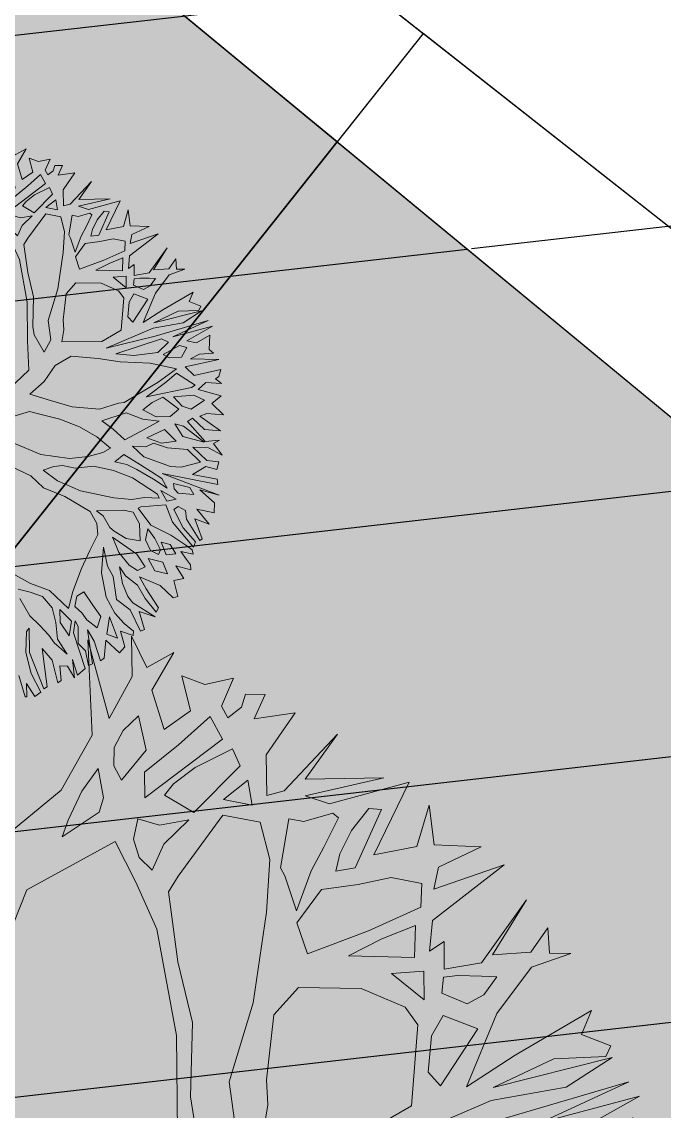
# Model space of a CAD drawing. Header units: metres. Extents: x -664657 to -643449, y -1076720 to -1062383.
# Drawn here: x -655950.58 to -655946.71, y -1069513.54 to -1069506.98 of the extents above; entities that cross this region are included whole.
import ezdxf

# ---------------------------------------------------------------- set-up
doc = ezdxf.new("R2010")
doc.units = ezdxf.units.M
doc.header["$LTSCALE"] = 0.1
doc.layers.get('0').update_dxf_attribs({"color": 8, "lineweight": 9})
doc.layers.add('AA_THER_STAFAZ', color=252, linetype='Continuous', lineweight=0)
doc.layers.add('FLOATING-WINDOWS', color=2, linetype='Continuous', plot=False)
for name, color, linetype in [('silnice-šrafa', 253, 'Continuous'), ('Vlastníci', 20, 'Continuous'), ('zeleň-šrafa', 63, 'Continuous')]:
    doc.layers.add(name, color=color, linetype=linetype)
pattern_1 = [(6.5127, (-656030.26, -1069498.5804), (-0.180059, 1.5772555), [])]

# ---------------------------------------------------------------- blocks, each defined once
blk = doc.blocks.new('A$C0C461CEA')
for p, q in [((1.0385, 0.4544), (1.1026, 0.5894)), ((1.1026, 0.5894), (1.0744, 0.4649)), ((1.137, 0.5058), (1.1659, 0.5624)), ((1.1659, 0.5624), (1.164, 0.5078)), ((1.0744, 0.4649), (1.137, 0.5058)), ((1.2126, 0.5083), (1.1542, 0.4723)), ((1.164, 0.5078), (1.2126, 0.5083)), ((1.1542, 0.4723), (1.1422, 0.4092)), ((1.1925, 0.4157), (1.2064, 0.4704)), ((1.2064, 0.4704), (1.2319, 0.4413)), ((0.955, 0.4008), (1.0385, 0.4544)), ((1.1166, 0.4468), (1.0849, 0.438)), ((1.1021, 0.3938), (1.1166, 0.4468)), ((1.0849, 0.438), (1.0599, 0.421)), ((1.2319, 0.4413), (1.2764, 0.4291)), ((1.2764, 0.4291), (1.2389, 0.3993)), ((1.0599, 0.421), (1.0457, 0.3957)), ((1.1422, 0.4092), (1.1925, 0.4157)), ((0.7999, 0.3699), (0.955, 0.4008)), ((1.0222, 0.4038), (0.9828, 0.3842)), ((1.0083, 0.3593), (1.0222, 0.4038)), ((1.0457, 0.3957), (1.046, 0.3705)), ((1.046, 0.3705), (1.1021, 0.3938)), ((1.2156, 0.3931), (1.1509, 0.3775)), ((1.2159, 0.3529), (1.2156, 0.3931)), ((1.2389, 0.3993), (1.2391, 0.3783)), ((1.2661, 0.3828), (1.2809, 0.398)), ((1.2809, 0.398), (1.3081, 0.3832)), ((0.9828, 0.3842), (0.9429, 0.3545)), ((1.1509, 0.3775), (1.0838, 0.3642)), ((1.2391, 0.3783), (1.2661, 0.3828)), ((1.3081, 0.3832), (1.2747, 0.3577)), ((0.9916, 0.3423), (1.0083, 0.3593)), ((1.0838, 0.3642), (1.065, 0.3286)), ((0.9429, 0.3545), (0.9221, 0.3356)), ((0.9221, 0.3356), (0.9916, 0.3423)), ((1.065, 0.3286), (1.2159, 0.3529)), ((1.2747, 0.3577), (1.3361, 0.3355)), ((1.1154, 0.3267), (1.0945, 0.3181)), ((1.1573, 0.3337), (1.1154, 0.3267)), ((1.2227, 0.332), (1.1573, 0.3337)), ((1.2206, 0.3026), (1.2227, 0.332)), ((1.3361, 0.3355), (1.2651, 0.2988)), ((1.0945, 0.3181), (1.1225, 0.2722)), ((1.04, 0.305), (1.0192, 0.2796)), ((1.0654, 0.28), (1.04, 0.305)), ((1.1225, 0.2722), (1.2206, 0.3026)), ((1.2651, 0.2988), (1.2362, 0.2421)), ((0.8343, 0.2886), (0.726, 0.1969)), ((0.9921, 0.2901), (0.8343, 0.2886)), ((0.9904, 0.2187), (0.9921, 0.2901)), ((1.0192, 0.2796), (1.0135, 0.2501)), ((1.11, 0.2661), (1.0654, 0.28)), ((1.2209, 0.2774), (1.173, 0.2685)), ((1.2086, 0.2394), (1.2209, 0.2774)), ((1.2633, 0.2358), (1.3787, 0.2747)), ((1.3787, 0.2747), (1.3011, 0.2361)), ((1.0573, 0.2506), (1.11, 0.2661)), ((1.173, 0.2685), (1.2086, 0.2394)), ((1.0135, 0.2501), (1.0222, 0.2232)), ((1.0222, 0.2232), (1.0573, 0.2506)), ((1.1606, 0.2474), (1.0537, 0.1959)), ((1.2071, 0.21), (1.1606, 0.2474)), ((1.2362, 0.2421), (1.2633, 0.2358)), ((1.3011, 0.2361), (1.4109, 0.1802)), ((0.9852, 0.1382), (0.9904, 0.2187)), ((1.1927, 0.1511), (1.2071, 0.21)), ((1.4109, 0.1802), (1.2887, 0.2132)), ((1.2887, 0.2132), (1.3166, 0.1841)), ((1.0537, 0.1959), (1.0286, 0.1813)), ((1.2493, 0.1936), (1.2013, 0.1319)), ((1.268, 0.1788), (1.2493, 0.1936)), ((1.0286, 0.1813), (0.99, 0.0777)), ((1.3143, 0.169), (1.268, 0.1788)), ((1.3166, 0.1841), (1.4429, 0.1553)), ((1.2769, 0.1285), (1.3187, 0.1583)), ((1.3187, 0.1583), (1.3143, 0.169)), ((1.4429, 0.1553), (1.3404, 0.0811)), ((0.934, -0.0237), (0.9852, 0.1382)), ((1.1496, 0.081), (1.1927, 0.1511)), ((1.305, 0.0765), (1.3843, 0.1379)), ((1.3674, 0.1486), (1.3273, 0.1314)), ((1.3843, 0.1379), (1.3674, 0.1486)), ((1.2013, 0.1319), (1.2014, 0.1175)), ((1.2418, 0.1053), (1.2769, 0.1285)), ((1.3273, 0.1314), (1.2939, 0.1076)), ((1.2014, 0.1175), (1.1918, 0.0604)), ((1.1918, 0.0604), (1.2418, 0.1053)), ((1.2939, 0.1076), (1.2755, 0.0865)), ((1.406, 0.0607), (1.4535, 0.1092)), ((1.4535, 0.1092), (1.4313, 0.0502)), ((1.2755, 0.0865), (1.305, 0.0765)), ((0.99, 0.0777), (0.9657, -0.0174)), ((1.0643, -0.035), (1.1496, 0.081)), ((1.2421, 0.0717), (1.1836, 0.0436)), ((1.2969, 0.0513), (1.2421, 0.0717)), ((1.3404, 0.0811), (1.406, 0.0607)), ((1.3474, 0.0368), (1.2969, 0.0513)), ((1.1836, 0.0436), (1.1756, -0.0069)), ((1.3855, 0.0059), (1.3474, 0.0368)), ((1.4313, 0.0502), (1.4947, 0.013)), ((1.3667, -0.0261), (1.3855, 0.0059)), ((1.4208, 0.0165), (1.3983, -0.0108)), ((1.4947, 0.013), (1.4208, 0.0165)), ((1.1756, -0.0069), (1.2766, -0.0203)), ((1.3983, -0.0108), (1.5137, -0.0288)), ((0.8639, -0.1588), (0.934, -0.0237)), ((0.9657, -0.0174), (0.9079, -0.1187)), ((1.2766, -0.0203), (1.3667, -0.0261)), ((1.5137, -0.0288), (1.3735, -0.053)), ((0.9728, -0.1265), (1.0643, -0.035)), ((1.1382, -0.0469), (1.0838, -0.0666)), ((1.2245, -0.0947), (1.1382, -0.0469)), ((1.2306, -0.04), (1.3211, -0.0913)), ((1.2894, -0.0412), (1.2306, -0.04)), ((1.3459, -0.0473), (1.2894, -0.0412)), ((1.3211, -0.0913), (1.3459, -0.0473)), ((1.0838, -0.0666), (1.0258, -0.1512)), ((1.3735, -0.053), (1.3463, -0.0935)), ((1.2713, -0.153), (1.2245, -0.0947)), ((1.3237, -0.1165), (1.2773, -0.0959)), ((1.2773, -0.0959), (1.3031, -0.1569)), ((1.3463, -0.0935), (1.3739, -0.0908)), ((1.3739, -0.0908), (1.3533, -0.1288)), ((1.4098, -0.1475), (1.5185, -0.0936)), ((1.5185, -0.0936), (1.4308, -0.1449)), ((0.9079, -0.1187), (0.8974, -0.1501)), ((1.3031, -0.1569), (1.3237, -0.1165)), ((0.9465, -0.1982), (0.9728, -0.1265)), ((1.3533, -0.1288), (1.4098, -0.1475)), ((0.8974, -0.1501), (0.9006, -0.228)), ((1.0258, -0.1512), (1.0094, -0.1868)), ((1.2758, -0.1866), (1.2713, -0.153)), ((1.3468, -0.1397), (1.3326, -0.1608)), ((1.3678, -0.1479), (1.3468, -0.1397)), ((1.3998, -0.1662), (1.3678, -0.1479)), ((1.4308, -0.1449), (1.4857, -0.1695)), ((1.4857, -0.1695), (1.5275, -0.1481)), ((1.5275, -0.1481), (1.511, -0.1843)), ((0.8145, -0.2625), (0.8639, -0.1588)), ((1.3326, -0.1608), (1.3599, -0.1942)), ((1.4209, -0.1786), (1.3998, -0.1662)), ((1.0094, -0.1868), (0.9803, -0.2249)), ((1.2078, -0.294), (1.2758, -0.1866)), ((1.3893, -0.1939), (1.4209, -0.1786)), ((1.511, -0.1843), (1.5406, -0.2008)), ((0.9006, -0.228), (0.9465, -0.1982)), ((1.3179, -0.1922), (1.2869, -0.2117)), ((1.3561, -0.2362), (1.3179, -0.1922)), ((1.3599, -0.1942), (1.3893, -0.1939)), ((1.4757, -0.1906), (1.3938, -0.2292)), ((1.5406, -0.2008), (1.4757, -0.1906)), ((1.2869, -0.2117), (1.2555, -0.26)), ((0.9803, -0.2249), (1.1197, -0.2973)), ((1.2624, -0.2875), (1.3561, -0.2362)), ((1.3938, -0.2292), (1.298, -0.3082)), ((0.7097, -0.2905), (0.8145, -0.2625)), ((1.2555, -0.26), (1.2624, -0.2875)), ((0.8463, -0.3294), (0.9138, -0.2951)), ((0.9138, -0.2951), (0.987, -0.292)), ((0.987, -0.292), (1.0758, -0.3499)), ((1.1197, -0.2973), (1.2078, -0.294)), ((1.298, -0.3082), (1.3885, -0.3007)), ((1.3885, -0.3007), (1.5271, -0.2951)), ((1.5271, -0.2951), (1.4955, -0.3206)), ((1.4955, -0.3206), (1.5277, -0.3581)), ((0.7733, -0.3469), (0.8463, -0.3294)), ((1.3218, -0.3457), (1.1218, -0.3285)), ((1.1218, -0.3285), (1.3137, -0.377)), ((1.4393, -0.3338), (1.3342, -0.3288)), ((1.3342, -0.3288), (1.5213, -0.375)), ((1.5128, -0.3691), (1.4393, -0.3338)), ((0.8327, -0.4069), (0.7733, -0.3469)), ((1.0758, -0.3499), (1.1459, -0.4021)), ((1.4355, -0.3824), (1.3218, -0.3457)), ((1.5277, -0.3581), (1.5128, -0.3691)), ((1.1455, -0.3661), (1.3307, -0.3979)), ((1.2047, -0.4057), (1.1455, -0.3661)), ((1.5213, -0.375), (1.4355, -0.3824)), ((0.7403, -0.406), (0.6603, -0.39)), ((1.3137, -0.377), (1.5259, -0.4212)), ((0.7675, -0.431), (0.7403, -0.406)), ((0.8963, -0.4693), (0.8327, -0.4069)), ((1.1459, -0.4021), (1.2473, -0.4617)), ((1.2933, -0.4384), (1.2047, -0.4057)), ((1.3307, -0.3979), (1.3495, -0.4229)), ((1.3495, -0.4229), (1.2933, -0.4384)), ((1.5259, -0.4212), (1.3746, -0.4124)), ((1.3746, -0.4124), (1.5304, -0.4487)), ((0.8311, -0.4891), (0.7675, -0.431)), ((1.3078, -0.4551), (1.3816, -0.4544)), ((1.323, -0.4777), (1.3078, -0.4551)), ((1.3816, -0.4544), (1.4028, -0.4752)), ((1.5304, -0.4487), (1.4152, -0.4516)), ((1.4152, -0.4516), (1.4449, -0.4766)), ((0.9875, -0.5272), (0.8963, -0.4693)), ((1.2473, -0.4617), (1.3278, -0.5305)), ((1.3671, -0.4983), (1.323, -0.4777)), ((1.4028, -0.4752), (1.3671, -0.4983)), ((1.4449, -0.4766), (1.5054, -0.4742)), ((1.5054, -0.4742), (1.4765, -0.5225)), ((0.6277, -0.4869), (0.6999, -0.5762)), ((0.8845, -0.5516), (0.8311, -0.4891)), ((1.0632, -0.5415), (0.9875, -0.5272)), ((1.4345, -0.5211), (1.3949, -0.5215)), ((1.3949, -0.5215), (1.492, -0.5751)), ((1.4851, -0.5434), (1.4345, -0.5211)), ((1.4765, -0.5225), (1.4851, -0.5434)), ((1.0843, -0.5497), (1.0632, -0.5415)), ((1.2397, -0.5416), (1.0843, -0.5497)), ((1.3278, -0.5305), (1.2397, -0.5416)), ((1.3195, -0.545), (1.271, -0.5563)), ((1.3622, -0.6202), (1.3195, -0.545)), ((1.492, -0.5751), (1.3614, -0.5386)), ((1.3614, -0.5386), (1.3763, -0.5846)), ((0.6267, -0.6316), (0.5738, -0.5607)), ((0.9272, -0.6184), (0.8845, -0.5516)), ((1.271, -0.5563), (1.1727, -0.5716)), ((0.6999, -0.5762), (0.793, -0.6425)), ((0.9729, -0.5718), (1.0721, -0.5894)), ((0.9968, -0.6219), (0.9729, -0.5718)), ((1.1727, -0.5716), (1.3455, -0.6227)), ((1.0721, -0.5894), (1.1188, -0.6418)), ((1.3763, -0.5846), (1.4798, -0.613)), ((1.1353, -0.6098), (1.1814, -0.6009)), ((1.1694, -0.6581), (1.1353, -0.6098)), ((1.1814, -0.6009), (1.2277, -0.6029)), ((1.2277, -0.6029), (1.262, -0.674)), ((1.4798, -0.613), (1.4608, -0.6342)), ((0.6483, -0.6967), (0.6267, -0.6316)), ((0.953, -0.683), (0.9272, -0.6184)), ((1.0184, -0.6805), (0.9968, -0.6219)), ((1.3392, -0.6522), (1.2656, -0.6211)), ((1.2656, -0.6211), (1.2787, -0.6696)), ((1.3455, -0.6227), (1.3622, -0.6202)), ((1.4043, -0.6306), (1.3642, -0.6412)), ((1.4569, -0.6637), (1.4043, -0.6306)), ((0.6795, -0.6352), (0.7095, -0.698)), ((0.7234, -0.6414), (0.6795, -0.6352)), ((0.7553, -0.6537), (0.7234, -0.6414)), ((0.793, -0.6425), (0.8605, -0.6695)), ((1.1188, -0.6418), (1.1714, -0.679)), ((1.3642, -0.6412), (1.4321, -0.7059)), ((1.4608, -0.6342), (1.444, -0.6362)), ((1.444, -0.6362), (1.4569, -0.6637)), ((0.7934, -0.6869), (0.7553, -0.6537)), ((1.2176, -0.6828), (1.1694, -0.6581)), ((1.3671, -0.6897), (1.3392, -0.6522)), ((0.8605, -0.6695), (0.9194, -0.6833)), ((0.9194, -0.6833), (0.953, -0.683)), ((1.0874, -0.6799), (1.0184, -0.6805)), ((1.1714, -0.679), (1.0874, -0.6799)), ((1.262, -0.674), (1.2176, -0.6828)), ((1.2787, -0.6696), (1.3042, -0.6964)), ((0.706, -0.7652), (0.6483, -0.6967)), ((0.7095, -0.698), (0.7709, -0.7754)), ((0.8609, -0.7133), (0.7934, -0.6869)), ((1.3042, -0.6964), (1.3671, -0.6897)), ((0.9226, -0.7655), (0.8609, -0.7133)), ((1.0331, -0.7158), (1.0529, -0.7744)), ((1.0778, -0.743), (1.0331, -0.7158)), ((1.0985, -0.7134), (1.1742, -0.7168)), ((1.1386, -0.7592), (1.0985, -0.7134)), ((1.1742, -0.7168), (1.1934, -0.7796)), ((1.2204, -0.7164), (1.2251, -0.7751)), ((1.2458, -0.7413), (1.2204, -0.7164)), ((1.4321, -0.7059), (1.386, -0.7148)), ((1.386, -0.7148), (1.4058, -0.7752)), ((0.9433, -0.7377), (0.9871, -0.7289)), ((0.9871, -0.7289), (1.0255, -0.7957)), ((1.2919, -0.7301), (1.2685, -0.7327)), ((1.2685, -0.7327), (1.2929, -0.8333)), ((1.3135, -0.7911), (1.2919, -0.7301)), ((0.979, -0.7691), (0.9433, -0.7377)), ((1.1114, -0.7444), (1.0778, -0.743)), ((1.1514, -0.7861), (1.1114, -0.7444)), ((1.2691, -0.7915), (1.2458, -0.7413)), ((1.3508, -0.7403), (1.3214, -0.7364)), ((1.3214, -0.7364), (1.366, -0.826)), ((1.4058, -0.7752), (1.3508, -0.7403)), ((0.7657, -0.8636), (0.706, -0.7652)), ((0.9754, -0.8256), (0.9226, -0.7655)), ((1.1934, -0.7796), (1.1386, -0.7592)), ((0.7709, -0.7754), (0.8731, -0.8602)), ((1.0046, -0.8043), (0.979, -0.7691)), ((1.0529, -0.7744), (1.1269, -0.8559)), ((1.2251, -0.7751), (1.2887, -0.8351)), ((1.0255, -0.7957), (1.0511, -0.8398)), ((1.2173, -0.8298), (1.1514, -0.7861)), ((1.2887, -0.8351), (1.2691, -0.7915)), ((1.366, -0.826), (1.3135, -0.7911)), ((1.0454, -0.8693), (1.0046, -0.8043)), ((1.031, -0.9282), (0.9754, -0.8256)), ((1.2389, -0.8968), (1.2173, -0.8298)), ((1.2932, -0.8627), (1.2401, -0.8314)), ((1.2401, -0.8314), (1.2642, -0.9026)), ((1.2929, -0.8333), (1.3453, -0.8556)), ((1.0511, -0.8398), (1.075, -0.8816)), ((0.7663, -0.9182), (0.7657, -0.8636)), ((0.8731, -0.8602), (0.9323, -0.8998)), ((1.0754, -0.9254), (1.0454, -0.8693)), ((1.2586, -1.0058), (1.085, -0.8647)), ((1.085, -0.8647), (1.2422, -1.0456)), ((1.1269, -0.8559), (1.1631, -0.8784)), ((1.3273, -0.9128), (1.2932, -0.8627)), ((1.3453, -0.8556), (1.3183, -0.8558)), ((1.3183, -0.8558), (1.3273, -0.9128)), ((0.7886, -0.8736), (0.8839, -0.9213)), ((0.8039, -0.9029), (0.7886, -0.8736)), ((1.075, -0.8816), (1.0754, -0.9254)), ((1.1631, -0.8784), (1.2389, -0.8968)), ((0.8044, -0.9557), (0.8039, -0.9029)), ((0.9323, -0.8998), (0.9805, -0.9161)), ((1.2642, -0.9026), (1.3023, -0.9298)), ((0.7499, -0.958), (0.7663, -0.9182)), ((0.8839, -0.9213), (0.9136, -0.9462)), ((0.9805, -0.9161), (1.0294, -0.9451)), ((1.0501, -0.9215), (1.0861, -0.9799)), ((1.0506, -0.9701), (1.0501, -0.9215)), ((1.0983, -0.9402), (1.1065, -0.9209)), ((1.1065, -0.9209), (1.1556, -0.9648)), ((1.2494, -0.9219), (1.1888, -0.9243)), ((1.2815, -0.9528), (1.2494, -0.9219)), ((0.3757, -0.9238), (0.4269, -1.0031)), ((1.0294, -0.9451), (1.031, -0.9282)), ((1.1888, -0.9243), (1.265, -0.9866)), ((1.3023, -0.9298), (1.2815, -0.9528)), ((0.813, -0.9766), (0.8044, -0.9557)), ((0.9136, -0.9462), (0.9141, -0.9984)), ((0.9495, -0.9416), (0.9387, -0.9417)), ((0.9387, -0.9417), (0.9503, -1.0232)), ((1.0399, -0.9804), (0.9495, -0.9416)), ((1.1052, -0.9629), (1.0983, -0.9402)), ((0.6932, -0.9987), (0.7499, -0.958)), ((1.0861, -0.9799), (1.0506, -0.9701)), ((1.1559, -0.996), (1.1052, -0.9629)), ((1.1556, -0.9648), (1.1559, -0.996)), ((0.8405, -1.0243), (0.813, -0.9766)), ((1.0322, -1.0525), (1.0399, -0.9804)), ((1.265, -0.9866), (1.2586, -1.0058)), ((0.4103, -1.0327), (0.374, -0.9995)), ((0.4269, -1.0031), (0.4796, -1.062)), ((0.6307, -1.0456), (0.6932, -0.9987)), ((0.7926, -1.0314), (0.7964, -0.9935)), ((0.7964, -0.9935), (0.8496, -1.098)), ((0.9141, -0.9984), (0.8853, -1.0581)), ((1.2422, -1.0456), (1.1852, -0.9916)), ((1.1852, -0.9916), (1.2129, -1.0633)), ((0.7462, -1.0126), (0.6924, -1.0978)), ((0.7259, -1.0848), (0.7462, -1.0126)), ((0.8853, -1.0581), (0.8405, -1.0243)), ((0.9503, -1.0232), (1.0014, -1.0948)), ((1.0594, -1.012), (1.0578, -1.0918)), ((1.0804, -1.0094), (1.0594, -1.012)), ((1.0975, -1.0368), (1.0804, -1.0094)), ((0.3618, -1.0356), (0.3649, -1.1136)), ((0.4443, -1.0708), (0.4103, -1.0327)), ((0.7904, -1.059), (0.7926, -1.0314)), ((0.9063, -1.0639), (0.9336, -1.03)), ((0.9336, -1.03), (0.94, -1.0762)), ((1.0852, -1.0687), (1.0975, -1.0368)), ((0.5581, -1.1093), (0.6307, -1.0456)), ((1.0586, -1.1782), (1.0322, -1.0525)), ((1.1923, -1.0971), (1.1396, -1.0532)), ((1.1396, -1.0532), (1.1548, -1.1269)), ((0.4575, -1.1271), (0.4443, -1.0708)), ((0.4796, -1.062), (0.5124, -1.1601)), ((0.8019, -1.1219), (0.7904, -1.059)), ((0.9026, -1.1101), (0.9063, -1.0639)), ((1.0921, -1.1671), (1.0852, -1.0687)), ((1.2129, -1.0633), (1.1923, -1.0971)), ((0.7263, -1.131), (0.7259, -1.0848)), ((0.94, -1.0762), (0.9387, -1.1266)), ((1.0578, -1.0918), (1.0753, -1.163)), ((1.1147, -1.0829), (1.1029, -1.1652)), ((1.1548, -1.1269), (1.1147, -1.0829)), ((0.5124, -1.1601), (0.5581, -1.1093)), ((0.6924, -1.0978), (0.6639, -1.1905)), ((0.7657, -1.1097), (0.7454, -1.1729)), ((0.7703, -1.1516), (0.7657, -1.1097)), ((0.8496, -1.098), (0.8544, -1.1568)), ((0.9492, -1.1541), (0.9553, -1.1012)), ((0.9553, -1.1012), (0.9825, -1.1261)), ((1.0014, -1.0948), (1.0356, -1.1574)), ((0.3649, -1.1136), (0.3822, -1.1656)), ((0.443, -1.1842), (0.4575, -1.1271)), ((0.8208, -1.1553), (0.8019, -1.1219)), ((0.9238, -1.1393), (0.9026, -1.1101)), ((0.9387, -1.1266), (0.9238, -1.1393)), ((0.9825, -1.1261), (0.9853, -1.1681)), ((0.5643, -1.1326), (0.5376, -1.1641)), ((0.5961, -1.1299), (0.5643, -1.1326)), ((0.6027, -1.1929), (0.5961, -1.1299)), ((0.6954, -1.2172), (0.7263, -1.131)), ((0.88, -1.1337), (0.8805, -1.1883)), ((0.9242, -1.1729), (0.88, -1.1337)), ((0.2966, -1.2402), (0.3401, -1.1558)), ((0.3401, -1.1558), (0.3252, -1.162)), ((0.4805, -1.1478), (0.4581, -1.1925)), ((0.5003, -1.2089), (0.4805, -1.1478)), ((0.7943, -1.206), (0.7703, -1.1516)), ((0.8544, -1.1568), (0.8208, -1.1553)), ((0.9853, -1.1681), (0.9492, -1.1541)), ((1.0356, -1.1574), (1.0485, -1.1843)), ((0.3252, -1.162), (0.2839, -1.2338)), ((0.3822, -1.1656), (0.3953, -1.2159)), ((0.5376, -1.1641), (0.5506, -1.2)), ((0.7454, -1.1729), (0.7399, -1.2275)), ((0.9186, -1.2216), (0.9242, -1.1729)), ((1.0445, -1.2012), (1.0064, -1.1703)), ((1.0064, -1.1703), (1.0109, -1.2081)), ((1.0753, -1.163), (1.0586, -1.1782)), ((1.1029, -1.1652), (1.0921, -1.1671)), ((0.4184, -1.2451), (0.443, -1.1842)), ((0.4581, -1.1925), (0.4647, -1.2554)), ((0.6099, -1.2474), (0.6027, -1.1929)), ((0.6639, -1.1905), (0.6646, -1.2619)), ((0.8727, -1.249), (0.8168, -1.1806)), ((0.8168, -1.1806), (0.8174, -1.2352)), ((0.8805, -1.1883), (0.9186, -1.2216)), ((1.0485, -1.1843), (1.0445, -1.2012)), ((0.4647, -1.2554), (0.5003, -1.2089)), ((0.5506, -1.2), (0.5551, -1.2335)), ((0.7967, -1.2666), (0.7943, -1.206)), ((1.0072, -1.2519), (0.9623, -1.2104)), ((0.9623, -1.2104), (0.9671, -1.2691)), ((1.0109, -1.2081), (1.0154, -1.2332)), ((0.3953, -1.2159), (0.3999, -1.2536)), ((0.5129, -1.2147), (0.4857, -1.2528)), ((0.5132, -1.2399), (0.5129, -1.2147)), ((0.7236, -1.2781), (0.6954, -1.2172)), ((0.7399, -1.2275), (0.7462, -1.2587)), ((0.2839, -1.2338), (0.2637, -1.3162)), ((0.2794, -1.3916), (0.2966, -1.2402)), ((0.4233, -1.3146), (0.4184, -1.2451)), ((0.4819, -1.299), (0.5132, -1.2399)), ((0.5551, -1.2335), (0.5766, -1.2795)), ((0.8174, -1.2352), (0.8248, -1.3233)), ((1.0154, -1.2332), (1.0072, -1.2519)), ((0.3471, -1.25), (0.2938, -1.3915)), ((0.3602, -1.3086), (0.3471, -1.25)), ((0.3999, -1.2536), (0.4085, -1.2746)), ((0.4857, -1.2528), (0.4601, -1.3983)), ((0.5766, -1.2795), (0.6099, -1.2474)), ((0.6646, -1.2619), (0.6777, -1.3139)), ((0.7462, -1.2587), (0.7975, -1.3488)), ((0.8944, -1.316), (0.8727, -1.249)), ((0.9292, -1.2569), (0.913, -1.32)), ((0.9671, -1.2691), (0.9292, -1.2569)), ((0.4085, -1.2746), (0.4233, -1.3146)), ((0.5387, -1.2691), (0.4937, -1.3955)), ((0.541, -1.3195), (0.5387, -1.2691)), ((0.598, -1.3189), (0.6394, -1.2639)), ((0.6394, -1.2639), (0.6277, -1.3522)), ((0.7203, -1.3705), (0.7236, -1.2781)), ((0.8099, -1.3337), (0.7967, -1.2666)), ((0.1996, -1.3858), (0.2173, -1.2998)), ((0.3383, -1.3971), (0.3602, -1.3086)), ((0.4931, -1.3367), (0.4819, -1.299)), ((0.6777, -1.3139), (0.695, -1.3582)), ((0.7508, -1.3006), (0.7371, -1.3722)), ((0.7975, -1.3488), (0.7508, -1.3006)), ((0.2637, -1.3162), (0.2627, -1.3978)), ((0.5273, -1.3994), (0.541, -1.3195)), ((0.6277, -1.3522), (0.598, -1.3189)), ((0.8248, -1.3233), (0.8099, -1.3337)), ((0.913, -1.32), (0.8944, -1.316)), ((0.2285, -1.3417), (0.2056, -1.3881)), ((0.2333, -1.4023), (0.2285, -1.3417)), ((0.3774, -1.3421), (0.3551, -1.3951)), ((0.4027, -1.3568), (0.3774, -1.3421)), ((0.432, -1.3439), (0.4056, -1.4114)), ((0.42, -1.4071), (0.432, -1.3439)), ((0.4769, -1.3939), (0.4931, -1.3367)), ((0.5831, -1.3383), (0.5441, -1.3975)), ((0.6072, -1.407), (0.5831, -1.3383)), ((0.6503, -1.3334), (0.6365, -1.3965)), ((0.6867, -1.3727), (0.6503, -1.3334)), ((0.4056, -1.4114), (0.4027, -1.3568)), ((0.695, -1.3582), (0.6867, -1.3727)), ((0.7371, -1.3722), (0.7203, -1.3705)), ((0.2056, -1.3881), (0.1996, -1.3858)), ((0.2627, -1.3978), (0.2333, -1.4023)), ((0.2938, -1.3915), (0.2794, -1.3916)), ((0.3551, -1.3951), (0.3383, -1.3971)), ((0.4601, -1.3983), (0.42, -1.4071)), ((0.4937, -1.3955), (0.4769, -1.3939)), ((0.5441, -1.3975), (0.5273, -1.3994)), ((0.6365, -1.3965), (0.6072, -1.407))]:
    blk.add_line(p, q)

msp = doc.modelspace()

# ---------------------------------------------------------------- hatches: boundary and pattern name
at = {"layer": 'Vlastníci'}
h = msp.add_hatch(dxfattribs=at)
h.set_pattern_fill('ANSI31', color=93, scale=0.5, style=0)
h.set_pattern_definition(pattern_1)
h.paths.add_polyline_path([(-655948.6805, -1069507.7043), (-655934.1695, -1069519.2416), (-655929.0625, -1069513.25), (-655926.8607, -1069515.0006), (-655921.9375, -1069509), (-655920.25, -1069507.75), (-655915.1311, -1069501.3117), (-655913.6875, -1069500.0182), (-655913.125, -1069500.0182), (-655908.875, -1069494.3932), (-655911.9584, -1069491.9417), (-655915.3125, -1069489.375), (-655918.4375, -1069485), (-655918.125, -1069480.125), (-655903.9375, -1069460.25), (-655903.5625, -1069456.875), (-655943.6875, -1069425), (-655951.25, -1069429.75), (-655955.125, -1069435.25), (-655964.9178, -1069447.0367), (-655966.4375, -1069447.7818), (-655969.0625, -1069447.6568), (-655968.9375, -1069441.625), (-656023.3125, -1069400.0143), (-656034.75, -1069414.7643), (-656037.3125, -1069414.875), (-656042.5625, -1069421.25), (-656046.5625, -1069426.2543), (-656050.375, -1069429.5043), (-656052.9375, -1069429.1293), (-656062.2889, -1069421.5112), (-656064.8261, -1069424.7024), (-656064.5, -1069424.6535), (-656054.4375, -1069433.2785), (-656054.375, -1069436.0285), (-656035.4375, -1069438.25), (-656022.5625, -1069421.75), (-656020.75, -1069420.25), (-656018.6875, -1069420), (-656016.5625, -1069420.875), (-656011.75, -1069424.625), (-656014.625, -1069428.25), (-656013.125, -1069429.5), (-656009.9375, -1069426.125), (-655937.3125, -1069483.75), (-655939.625, -1069486.375), (-655932.375, -1069492.125), (-655933.8066, -1069493.879), (-655929.9375, -1069496.5047), (-655941.875, -1069512), (-655948.1623, -1069507.0526)])
h.paths.add_polyline_path([(-656101.0625, -1069470.2785), (-656091.875, -1069477.7785), (-656089.625, -1069478.5285), (-656087.125, -1069477.4035), (-656054.375, -1069436.0285), (-656035.4375, -1069438.25), (-656027.125, -1069444.5), (-656020.349, -1069436.1078), (-656018.375, -1069433.625), (-656017.031, -1069434.7898), (-656025.5625, -1069445.75), (-655948.1623, -1069507.0526), (-655948.6805, -1069507.7043), (-655958.1805, -1069500), (-655960.1875, -1069500), (-655984.5, -1069481.125), (-655999.5625, -1069500), (-656000.8125, -1069500), (-656045.2351, -1069556.0613), (-656067.4646, -1069584.0779), (-656089.8246, -1069611.9903), (-656091.6875, -1069610.5), (-656065.5, -1069577.75), (-656039.6013, -1069544.638), (-656013.7356, -1069511.5682), (-656000.927, -1069494.9348), (-655988.1875, -1069478.25), (-656011.8125, -1069459.625), (-656014.4375, -1069457.625), (-656037.1875, -1069440), (-656074.875, -1069488.875), (-656118.3125, -1069544.125), (-656139.3125, -1069571.125), (-656139.5625, -1069573.375), (-656138.25, -1069575.375), (-656120.1875, -1069589.5), (-656120.75, -1069590.25), (-656092.875, -1069612), (-656091.6875, -1069610.5), (-656089.8125, -1069612), (-656155.8125, -1069694.6002), (-656162.8138, -1069689.0336), (-656160.917, -1069686.6803), (-656160.917, -1069686.6803), (-656141.125, -1069662.125), (-656112, -1069625.875), (-656107.4375, -1069619.75), (-656105.3125, -1069617.8927), (-656105.875, -1069613.0177), (-656107.375, -1069609.7677), (-656173.8992, -1069557.7445), (-656168.4375, -1069550.875), (-656159.4375, -1069558.5), (-656156.5, -1069559), (-656154.0625, -1069557.5), (-656107.75, -1069500), (-656108.7884, -1069500.1185), (-656097.5, -1069485.5), (-656095.9375, -1069481.625), (-656096.125, -1069479.125), (-656099.25, -1069476.125), (-656103.145, -1069472.8977)])
h = msp.add_hatch(dxfattribs=at)
h.set_pattern_fill('ANSI31', color=256, scale=0.5, style=0)
h.set_pattern_definition(pattern_1)
h.paths.add_polyline_path([(-655937.3125, -1069483.75), (-655939.625, -1069486.375), (-656003.4375, -1069435.875), (-656010.375, -1069444.125), (-655939.3125, -1069500.625), (-655933.8125, -1069493.875), (-655929.9375, -1069496.5047), (-655941.875, -1069512), (-655957.125, -1069500), (-656025.5625, -1069445.75), (-656017.031, -1069434.7898), (-656016.5, -1069435.25), (-656012.25, -1069430.125), (-656013.125, -1069429.5), (-656009.9375, -1069426.125)])
h = msp.add_hatch(dxfattribs=at)
h.set_pattern_fill('ANSI31', color=4, scale=0.5, style=0)
h.set_pattern_definition(pattern_1)
h.paths.add_polyline_path([(-656094.4375, -1069560.125), (-656065.5, -1069577.75), (-656092.875, -1069612), (-656120.75, -1069590.25), (-656120.1875, -1069589.5), (-656119.4375, -1069588.5929)])
h.paths.add_polyline_path([(-656022.0625, -1069600), (-656063.3127, -1069578.8753), (-656000.8125, -1069500), (-655999.5625, -1069500), (-655984.5, -1069481.125), (-655960.1875, -1069500), (-655958.125, -1069500), (-655948.6805, -1069507.7043)])
h = msp.add_hatch(dxfattribs=at)
h.set_pattern_fill('ANSI31', color=93, scale=0.5, style=0)
h.set_pattern_definition(pattern_1)
h.paths.add_polyline_path([(-655948.6805, -1069507.7043), (-655934.375, -1069519.5), (-655929.0625, -1069513.25), (-655926.8607, -1069515.0006), (-655921.9375, -1069509), (-655891.875, -1069533.875), (-655982.3125, -1069644.25), (-655995.7721, -1069633.6261), (-655998.433, -1069631.5106), (-655990.0072, -1069620.9131), (-656011.0625, -1069605.7631), (-656022.0625, -1069600)])
h.paths.add_polyline_path([(-655965.9375, -1069661.7715), (-655963.9213, -1069658.7667), (-655971.9375, -1069652.375), (-655979.1875, -1069646.75), (-655995.6867, -1069666.8457), (-656047.0168, -1069729.0669), (-656022.5072, -1069729.0669), (-656018.9221, -1069724.8568), (-655994.5, -1069695.875)])
h.paths.add_polyline_path([(-655882.1875, -1069541.75), (-655864.5611, -1069556.2482), (-655863.5, -1069556.9972), (-655864.0851, -1069557.9513), (-655945.3125, -1069658.094), (-655950.4212, -1069664.6044), (-655962.1875, -1069656.5933), (-655963.9213, -1069658.7667), (-655971.9375, -1069652.375), (-655963.8834, -1069642.5102), (-655961.8125, -1069640), (-655959.875, -1069637.75), (-655957.8823, -1069635.2437), (-655956.0625, -1069632.875), (-655954, -1069630.375), (-655952.1875, -1069628), (-655950.3125, -1069625.75), (-655948.4375, -1069623.375), (-655946.5625, -1069621), (-655944.5625, -1069618.75), (-655942.75, -1069616.375), (-655940.875, -1069614), (-655938.875, -1069611.625), (-655936.9375, -1069609.25), (-655935.125, -1069607), (-655933.3125, -1069604.75), (-655931.5, -1069602.5), (-655929.4375, -1069600), (-655927.5, -1069597.625), (-655925.6875, -1069595.25), (-655923.7073, -1069592.7594), (-655921.875, -1069590.625), (-655920, -1069588.375), (-655918.0625, -1069586), (-655916.0625, -1069583.5), (-655914.0625, -1069581), (-655912.0625, -1069578.625), (-655910.125, -1069576.25), (-655908.125, -1069573.75), (-655906.125, -1069571.375), (-655904.25, -1069569), (-655902.125, -1069566.375), (-655900.1875, -1069563.875), (-655898.125, -1069561.375), (-655896.139, -1069558.8772), (-655894.125, -1069556.5), (-655892, -1069554), (-655889.9227, -1069551.3873), (-655887.9375, -1069548.875), (-655885.875, -1069546.375), (-655883.6875, -1069543.625)])
h.paths.add_polyline_path([(-656103.25, -1069664.375), (-656085.375, -1069678.25), (-656060.9375, -1069647.625), (-656037, -1069617.75), (-656022.0625, -1069600), (-656042.9375, -1069589.125), (-656066.375, -1069617.875), (-656073.9059, -1069627.3716)])
h.paths.add_polyline_path([(-656066.375, -1069617.875), (-656083.5878, -1069604.2814), (-656063.3125, -1069578.875), (-656042.9375, -1069589.125)])
h.paths.add_polyline_path([(-655994, -1069618.0182), (-655989.875, -1069621.0182), (-655998.5, -1069631.5182), (-655995.75, -1069633.6432), (-656000.5625, -1069633.875), (-656019.0756, -1069655.9621), (-656032.9375, -1069672.5), (-656033.9375, -1069668.125), (-656022.5935, -1069654.3251), (-656009.6875, -1069638.625), (-656000.5877, -1069626.6957)])
h.paths.add_polyline_path([(-656028.75, -1069624.125), (-656037, -1069617.75), (-656022.0625, -1069600), (-656011.0625, -1069605.7631), (-656019.25, -1069617.2631), (-656022.1875, -1069615.3881)])
at = {"layer": 'zeleň-šrafa'}
h = msp.add_hatch(color=256, dxfattribs=at)
edge = h.paths.add_edge_path()
edge.add_line((-655958.1805, -1069500), (-655958.125, -1069500))
edge.add_line((-655958.125, -1069500), (-655955.75, -1069501.875))
edge.add_line((-655955.75, -1069501.875), (-655943.691, -1069511.8184))
edge.add_line((-655943.691, -1069511.8184), (-655974.839, -1069550.9945))
edge.add_line((-655974.839, -1069550.9945), (-655970.6239, -1069554.3458))
edge.add_arc((-655975.009, -1069549.2801), 6.7, 231.51268, 310.88113, ccw=False)
edge.add_line((-655979.1787, -1069554.5245), (-655983.3005, -1069551.2473))
edge.add_line((-655983.3005, -1069551.2473), (-655956.6897, -1069517.7777))
edge.add_line((-655956.6897, -1069517.7777), (-655958.1805, -1069500))

# ---------------------------------------------------------------- linework, layer by layer
at = {"layer": 'FLOATING-WINDOWS'}
msp.add_lwpolyline([(-655937.3125, -1069483.75), (-655939.625, -1069486.375), (-656003.4375, -1069435.875), (-656010.375, -1069444.125), (-655939.3125, -1069500.625), (-655933.8125, -1069493.875), (-655929.9375, -1069496.5047), (-655941.875, -1069512), (-655957.125, -1069500), (-656025.5625, -1069445.75), (-656017.031, -1069434.7898), (-656016.5, -1069435.25), (-656012.25, -1069430.125), (-656013.125, -1069429.5), (-656009.9375, -1069426.125), (-655937.3125, -1069483.75)], close=True, dxfattribs=at)
at = {"layer": 'FLOATING-WINDOWS', "color": 3}
for points in [[(-656009.9375, -1069426.125), (-655937.3125, -1069483.75), (-655939.625, -1069486.375), (-655932.375, -1069492.125), (-655933.8066, -1069493.879), (-655929.9375, -1069496.5047), (-655941.875, -1069512), (-655948.1623, -1069507.0526), (-655948.6805, -1069507.7043), (-655934.3795, -1069519.4963), (-655929.0625, -1069513.25), (-655926.8607, -1069515.0006), (-655921.9375, -1069509)], [(-656087.125, -1069477.4035), (-656054.375, -1069436.0285), (-656035.4375, -1069438.25), (-656027.125, -1069444.5), (-656020.349, -1069436.1078), (-656018.375, -1069433.625), (-656017.031, -1069434.7898), (-656025.5625, -1069445.75), (-655948.1623, -1069507.0526), (-655948.6805, -1069507.7043), (-655955.75, -1069501.875), (-655958.125, -1069500), (-655960.1875, -1069500), (-655984.5, -1069481.125), (-655988.1875, -1069478.25), (-656011.8125, -1069459.625), (-656014.4375, -1069457.625), (-656037.1875, -1069440), (-656074.875, -1069488.875)]]:
    msp.add_lwpolyline(points, dxfattribs=at)
at = {"layer": 'FLOATING-WINDOWS', "color": 4}
msp.add_lwpolyline([(-656021.9341, -1069599.8384), (-656063.3127, -1069578.8753), (-656000.8121, -1069500), (-655999.5625, -1069500), (-655984.4981, -1069481.1265), (-655960.1875, -1069500), (-655958.125, -1069500), (-655955.75, -1069501.875), (-655948.6805, -1069507.7043)], close=True, dxfattribs=at)
at = {"layer": 'FLOATING-WINDOWS', "color": 3}
msp.add_lwpolyline([(-655948.6805, -1069507.7043), (-655934.375, -1069519.5), (-655929.0625, -1069513.25), (-655926.8607, -1069515.0006), (-655921.9375, -1069509), (-655891.875, -1069533.875), (-655982.3125, -1069644.25), (-655995.7721, -1069633.6261), (-655998.433, -1069631.5106), (-655990.0072, -1069620.9131), (-656011.0625, -1069605.7631), (-656022.0625, -1069600)], close=True, dxfattribs=at)
at = {"layer": 'silnice-šrafa'}
msp.add_lwpolyline([(-655958.1805, -1069500), (-655958.125, -1069500), (-655955.75, -1069501.875), (-655943.691, -1069511.8184), (-655974.839, -1069550.9945), (-655970.6239, -1069554.3458, -0.360853), (-655979.1787, -1069554.5245), (-655983.3005, -1069551.2473), (-655956.6897, -1069517.7777), (-655958.1805, -1069500)], format="xyb", close=True, dxfattribs=at)

# ---------------------------------------------------------------- block references
at = {"layer": 'AA_THER_STAFAZ', "linetype": 'Continuous'}
for p, xscale, yscale, zscale, rotation in [((-655951.8307, -1069509.3119), 1.536000000013938, 1.536000000005588, 1.536, 28.03608760909738), ((-655952.8561, -1069514.6908), 3.840000000034844, 3.84000000001397, 3.840000000000001, 28.03608760909739)]:
    msp.add_blockref('A$C0C461CEA', p, dxfattribs=dict(at, xscale=xscale, yscale=yscale, zscale=zscale, rotation=rotation))

doc.saveas('drawing.dxf')
